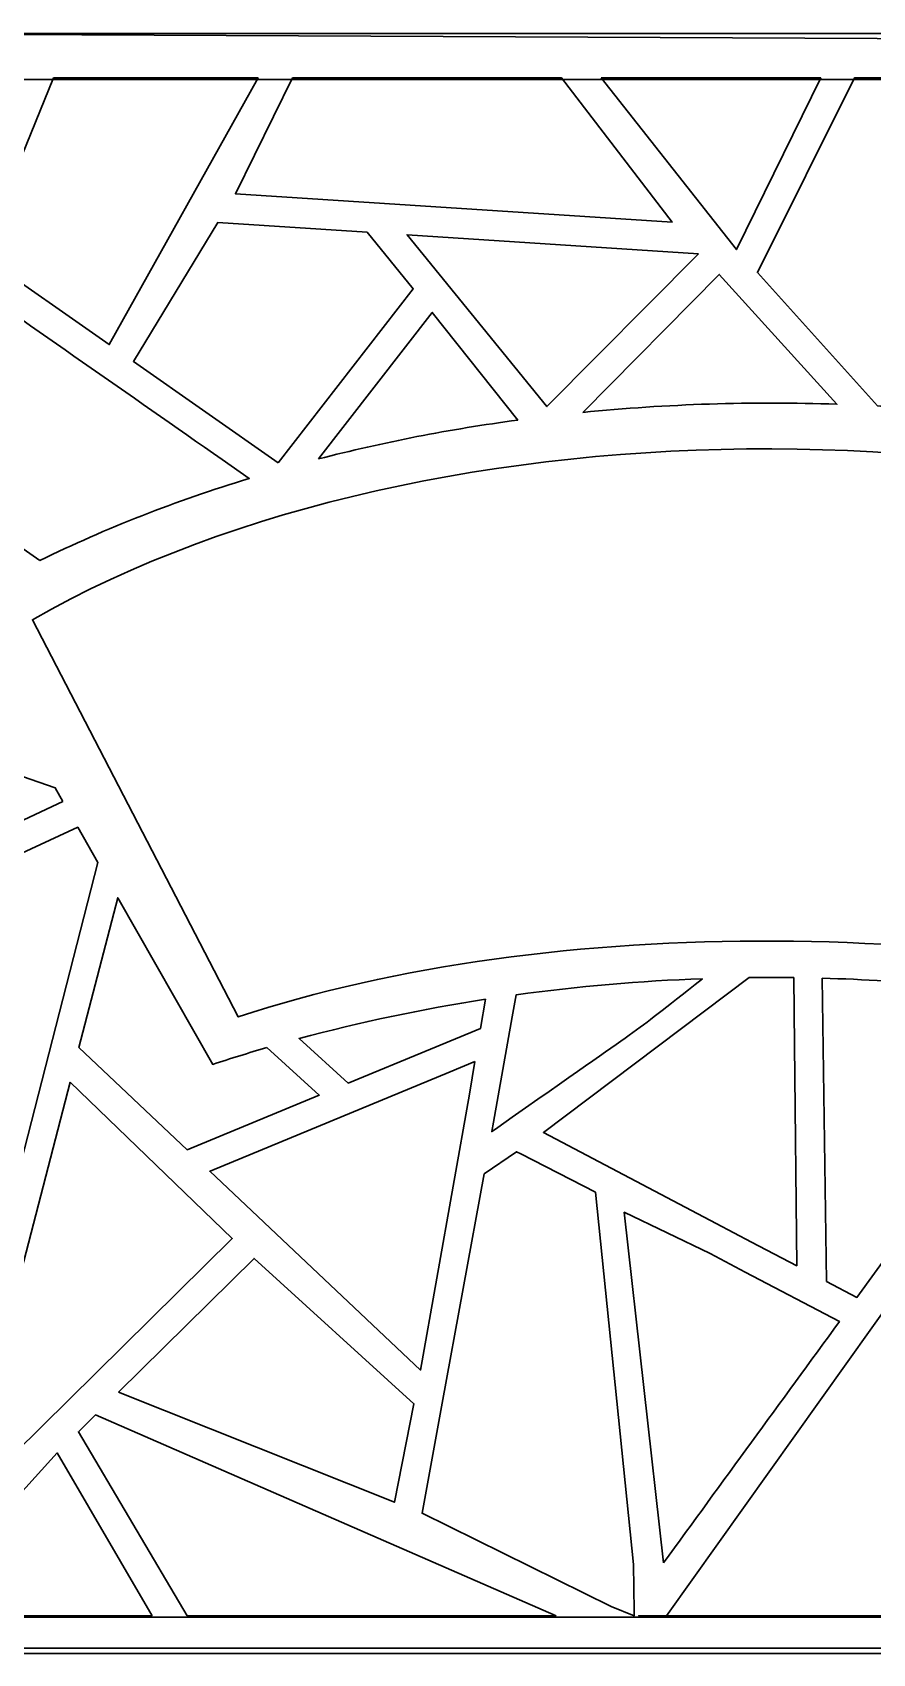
# Model space of a CAD drawing. Header units: centimetres. Extents: x -27 to -9, y -0.6 to 9.
# Drawn here: x -15.77 to -13.397, y -0.599 to 3.98 of the extents above; entities that cross this region are included whole.
import ezdxf

# ---------------------------------------------------------------- set-up
doc = ezdxf.new("R2010")
doc.units = ezdxf.units.CM
doc.header["$MEASUREMENT"] = 0
doc.layers.add('layer 1', color=7, linetype='Continuous')

msp = doc.modelspace()

# ---------------------------------------------------------------- linework, layer by layer
at = {"layer": 'layer 1', "color": 250, "lineweight": 30}
for points, knots in [([(-18.37453, 3.9762), (-18.37453, 3.9762), (-8.9959, 3.9762), (-8.9959, 3.9762), (-8.9959, 3.9762), (-8.9959, 3.9762), (-8.9959, -0.59923), (-8.9959, -0.59923), (-8.9959, -0.59923), (-8.9959, -0.59923), (-18.37453, -0.59923), (-18.37453, -0.59923), (-18.37453, -0.59923), (-18.37453, -0.59923), (-18.37453, 3.9762), (-18.37453, 3.9762)], [0, 0, 0, 0, 0.2, 0.2, 0.2, 0.2, 0.4, 0.4, 0.4, 0.4, 0.6, 0.6, 0.6, 0.6, 1, 1, 1, 1]), ([(-14.23947, -0.58436), (-14.23947, -0.58436), (-13.23503, -0.58436), (-13.23503, -0.58436), (-13.23503, -0.58436), (-13.23503, -0.58436), (-14.23947, -0.58436), (-14.23947, -0.58436), (-14.23947, -0.58436), (-14.23947, -0.58436), (-17.0617, -0.58436), (-17.0617, -0.58436), (-17.0617, -0.58436), (-17.0617, -0.58436), (-17.0617, 3.97959), (-17.0617, 3.97959), (-17.0617, 3.97959), (-17.0617, 3.97959), (-10.32105, 3.94799), (-10.32105, 3.94799), (-10.32105, 3.94799), (-10.32105, 3.94799), (-10.32105, 3.94259), (-10.32105, 3.94259), (-10.32105, 3.94259), (-10.32105, 3.94259), (-10.32105, -0.58436), (-10.32105, -0.58436), (-10.32105, -0.58436), (-10.32105, -0.58436), (-13.23464, -0.58436), (-13.23464, -0.58436), (-13.23464, -0.58436), (-13.23464, -0.58436), (-14.23947, -0.58436), (-14.23947, -0.58436)], [0, 0, 0, 0, 0.1, 0.1, 0.1, 0.1, 0.2, 0.2, 0.2, 0.2, 0.3, 0.3, 0.3, 0.3, 0.4, 0.4, 0.4, 0.4, 0.5, 0.5, 0.5, 0.5, 0.6, 0.6, 0.6, 0.6, 0.7, 0.7, 0.7, 0.7, 0.8, 0.8, 0.8, 0.8, 1, 1, 1, 1]), ([(-18.25833, 3.84628), (-18.25833, 3.84628), (-9.11209, 3.84628), (-9.11209, 3.84628), (-9.11209, 3.84628), (-9.11209, 3.84628), (-9.11209, -0.49676), (-9.11209, -0.49676), (-9.11209, -0.49676), (-9.11209, -0.49676), (-18.25833, -0.49676), (-18.25833, -0.49676), (-18.25833, -0.49676), (-18.25833, -0.49676), (-18.25833, 3.84628), (-18.25833, 3.84628)], [0, 0, 0, 0, 0.2, 0.2, 0.2, 0.2, 0.4, 0.4, 0.4, 0.4, 0.6, 0.6, 0.6, 0.6, 1, 1, 1, 1]), ([(-15.71115, 3.851), (-15.71115, 3.851), (-15.13299, 3.851), (-15.13299, 3.851), (-15.13299, 3.851), (-15.13299, 3.851), (-15.55342, 3.09779), (-15.55342, 3.09779), (-15.55342, 3.09779), (-15.55342, 3.09779), (-15.91486, 3.35016), (-15.91486, 3.35016), (-15.91486, 3.35016), (-15.91486, 3.35016), (-15.71115, 3.851), (-15.71115, 3.851)], [0, 0, 0, 0, 0.2, 0.2, 0.2, 0.2, 0.4, 0.4, 0.4, 0.4, 0.6, 0.6, 0.6, 0.6, 1, 1, 1, 1]), ([(-15.03585, 3.851), (-15.03585, 3.851), (-14.27587, 3.851), (-14.27587, 3.851), (-14.27587, 3.851), (-14.27587, 3.851), (-13.96345, 3.44336), (-13.96345, 3.44336), (-13.96345, 3.44336), (-13.96345, 3.44336), (-15.19716, 3.52386), (-15.19716, 3.52386), (-15.19716, 3.52386), (-15.19716, 3.52386), (-15.03585, 3.851), (-15.03585, 3.851)], [0, 0, 0, 0, 0.2, 0.2, 0.2, 0.2, 0.4, 0.4, 0.4, 0.4, 0.6, 0.6, 0.6, 0.6, 1, 1, 1, 1]), ([(-14.16419, 3.851), (-14.16419, 3.851), (-13.54368, 3.851), (-13.54368, 3.851), (-13.54368, 3.851), (-13.54368, 3.851), (-13.78147, 3.3663), (-13.78147, 3.3663), (-13.78147, 3.3663), (-13.78147, 3.3663), (-14.16419, 3.851), (-14.16419, 3.851)], [0, 0, 0, 0, 0.25, 0.25, 0.25, 0.25, 0.5, 0.5, 0.5, 0.5, 1, 1, 1, 1]), ([(-13.38311, 2.92475), (-13.36029, 2.92351), (-13.34705, 2.92208), (-13.32427, 2.92055), (-13.32427, 2.92055), (-13.32427, 2.92055), (-12.91319, 3.851), (-12.91319, 3.851), (-12.91319, 3.851), (-12.91319, 3.851), (-13.44854, 3.851), (-13.44854, 3.851), (-13.44854, 3.851), (-13.44854, 3.851), (-13.72279, 3.30147), (-13.72279, 3.30147), (-13.72279, 3.30147), (-13.72279, 3.30147), (-13.38311, 2.92475), (-13.38311, 2.92475)], [0, 0, 0, 0, 0.1666667, 0.1666667, 0.1666667, 0.1666667, 0.3333333, 0.3333333, 0.3333333, 0.3333333, 0.5, 0.5, 0.5, 0.5, 0.6666667, 0.6666667, 0.6666667, 0.6666667, 1, 1, 1, 1]), ([(-15.07585, 2.76431), (-15.07585, 2.76431), (-14.69465, 3.25514), (-14.69465, 3.25514), (-14.69465, 3.25514), (-14.69465, 3.25514), (-14.82513, 3.4156), (-14.82513, 3.4156), (-14.82513, 3.4156), (-14.82513, 3.4156), (-15.24629, 3.44309), (-15.24629, 3.44309), (-15.24629, 3.44309), (-15.24629, 3.44309), (-15.48524, 3.05017), (-15.48524, 3.05017), (-15.48524, 3.05017), (-15.48524, 3.05017), (-15.07585, 2.76431), (-15.07585, 2.76431)], [0, 0, 0, 0, 0.1666667, 0.1666667, 0.1666667, 0.1666667, 0.3333333, 0.3333333, 0.3333333, 0.3333333, 0.5, 0.5, 0.5, 0.5, 0.6666667, 0.6666667, 0.6666667, 0.6666667, 1, 1, 1, 1]), ([(-13.88864, 3.35442), (-13.88864, 3.35442), (-14.71196, 3.40822), (-14.71196, 3.40822), (-14.71196, 3.40822), (-14.71196, 3.40822), (-14.31706, 2.92261), (-14.31706, 2.92261), (-14.31706, 2.92261), (-14.31706, 2.92261), (-13.88864, 3.35442), (-13.88864, 3.35442)], [0, 0, 0, 0, 0.25, 0.25, 0.25, 0.25, 0.5, 0.5, 0.5, 0.5, 1, 1, 1, 1]), ([(-15.74914, 2.48801), (-15.56279, 2.57944), (-15.36448, 2.65667), (-15.15801, 2.7199), (-15.15801, 2.7199), (-15.43078, 2.91036), (-15.68075, 3.08491), (-15.95053, 3.27329), (-15.95053, 3.27329), (-15.95053, 3.27329), (-16.17638, 2.78664), (-16.17638, 2.78664), (-16.17638, 2.78664), (-16.17638, 2.78664), (-15.94797, 2.6262), (-15.94797, 2.6262), (-15.94797, 2.6262), (-15.94797, 2.6262), (-15.94797, 2.6262), (-15.94797, 2.6262), (-15.94797, 2.6262), (-15.94797, 2.6262), (-15.94797, 2.6262), (-15.94797, 2.6262), (-15.94797, 2.6262), (-15.94797, 2.6262), (-15.94797, 2.6262), (-15.94797, 2.6262), (-15.94797, 2.6262), (-15.94797, 2.6262), (-15.74914, 2.48801), (-15.74914, 2.48801)], [0, 0, 0, 0, 0.1111111, 0.1111111, 0.1111111, 0.1111111, 0.2222222, 0.2222222, 0.2222222, 0.2222222, 0.3333333, 0.3333333, 0.3333333, 0.3333333, 0.4444444, 0.4444444, 0.4444444, 0.4444444, 0.5555556, 0.5555556, 0.5555556, 0.5555556, 0.6666667, 0.6666667, 0.6666667, 0.6666667, 0.7777778, 0.7777778, 0.7777778, 0.7777778, 1, 1, 1, 1]), ([(-14.21595, 2.90644), (-13.97852, 2.93015), (-13.73781, 2.93776), (-13.49826, 2.92943), (-13.49826, 2.92943), (-13.49826, 2.92943), (-13.83029, 3.29625), (-13.83029, 3.29625), (-13.83029, 3.29625), (-13.83029, 3.29625), (-14.21595, 2.90644), (-14.21595, 2.90644)], [0, 0, 0, 0, 0.25, 0.25, 0.25, 0.25, 0.5, 0.5, 0.5, 0.5, 1, 1, 1, 1]), ([(-14.96227, 2.77504), (-14.77926, 2.82219), (-14.59097, 2.85877), (-14.39972, 2.88477), (-14.39972, 2.88477), (-14.39972, 2.88477), (-14.64081, 3.18894), (-14.64081, 3.18894), (-14.64081, 3.18894), (-14.64081, 3.18894), (-14.96227, 2.77504), (-14.96227, 2.77504)], [0, 0, 0, 0, 0.25, 0.25, 0.25, 0.25, 0.5, 0.5, 0.5, 0.5, 1, 1, 1, 1]), ([(-11.59455, 2.31123), (-11.59455, 2.31123), (-12.16333, 1.19264), (-12.16333, 1.19264), (-12.16333, 1.19264), (-13.0306, 1.47878), (-14.30734, 1.49253), (-15.18914, 1.19897), (-15.18914, 1.19897), (-15.18914, 1.19897), (-15.77024, 2.32064), (-15.77024, 2.32064), (-15.77024, 2.32064), (-14.63962, 2.97016), (-12.72382, 2.96146), (-11.59455, 2.31123)], [0, 0, 0, 0, 0.2, 0.2, 0.2, 0.2, 0.4, 0.4, 0.4, 0.4, 0.6, 0.6, 0.6, 0.6, 1, 1, 1, 1]), ([(-15.68412, 1.80759), (-15.68412, 1.80759), (-15.70582, 1.84568), (-15.70582, 1.84568), (-15.70582, 1.84568), (-15.70582, 1.84568), (-16.30148, 2.05227), (-16.30148, 2.05227), (-16.30148, 2.05227), (-16.30148, 2.05227), (-16.62796, 1.75102), (-16.62796, 1.75102), (-16.62796, 1.75102), (-16.62796, 1.75102), (-16.41021, 1.46701), (-16.41021, 1.46701), (-16.41021, 1.46701), (-16.41021, 1.46701), (-15.68412, 1.80759), (-15.68412, 1.80759)], [0, 0, 0, 0, 0.1666667, 0.1666667, 0.1666667, 0.1666667, 0.3333333, 0.3333333, 0.3333333, 0.3333333, 0.5, 0.5, 0.5, 0.5, 0.6666667, 0.6666667, 0.6666667, 0.6666667, 1, 1, 1, 1]), ([(-15.58566, 1.63475), (-15.58566, 1.63475), (-15.64245, 1.73444), (-15.64245, 1.73444), (-15.64245, 1.73444), (-15.64245, 1.73444), (-16.15559, 1.49684), (-16.15559, 1.49684), (-16.15559, 1.49684), (-16.15559, 1.49684), (-16.15251, 0.64849), (-16.15251, 0.64849), (-16.15251, 0.64849), (-16.15251, 0.64849), (-15.8729, 0.51732), (-15.8729, 0.51732), (-15.8729, 0.51732), (-15.8729, 0.51732), (-15.58566, 1.63475), (-15.58566, 1.63475)], [0, 0, 0, 0, 0.1666667, 0.1666667, 0.1666667, 0.1666667, 0.3333333, 0.3333333, 0.3333333, 0.3333333, 0.5, 0.5, 0.5, 0.5, 0.6666667, 0.6666667, 0.6666667, 0.6666667, 1, 1, 1, 1]), ([(-15.10813, 1.11233), (-15.15953, 1.09737), (-15.21052, 1.08159), (-15.26104, 1.06492), (-15.26104, 1.06492), (-15.26104, 1.06492), (-15.52926, 1.53575), (-15.52926, 1.53575), (-15.52926, 1.53575), (-15.52926, 1.53575), (-15.63874, 1.11278), (-15.63874, 1.11278), (-15.63874, 1.11278), (-15.63874, 1.11278), (-15.33277, 0.82383), (-15.33277, 0.82383), (-15.33277, 0.82383), (-15.33277, 0.82383), (-14.96007, 0.97809), (-14.96007, 0.97809), (-14.96007, 0.97809), (-14.96007, 0.97809), (-15.10813, 1.11233), (-15.10813, 1.11233)], [0, 0, 0, 0, 0.1428571, 0.1428571, 0.1428571, 0.1428571, 0.2857143, 0.2857143, 0.2857143, 0.2857143, 0.4285714, 0.4285714, 0.4285714, 0.4285714, 0.5714286, 0.5714286, 0.5714286, 0.5714286, 0.7142857, 0.7142857, 0.7142857, 0.7142857, 1, 1, 1, 1]), ([(-13.8776, 1.30684), (-14.05411, 1.30048), (-14.23005, 1.28534), (-14.40389, 1.26146), (-14.40389, 1.26146), (-14.40389, 1.26146), (-14.41489, 1.19957), (-14.41489, 1.19957), (-14.41489, 1.19957), (-14.41489, 1.19957), (-14.46795, 0.90129), (-14.46795, 0.90129), (-14.46795, 0.90129), (-14.46795, 0.90129), (-14.47275, 0.87506), (-14.47275, 0.87506), (-14.47275, 0.87506), (-14.46699, 0.87912), (-14.46132, 0.88312), (-14.45574, 0.88705), (-14.45574, 0.88705), (-14.00516, 1.20461), (-14.11066, 1.12313), (-13.8776, 1.30684)], [0, 0, 0, 0, 0.1428571, 0.1428571, 0.1428571, 0.1428571, 0.2857143, 0.2857143, 0.2857143, 0.2857143, 0.4285714, 0.4285714, 0.4285714, 0.4285714, 0.5714286, 0.5714286, 0.5714286, 0.5714286, 0.7142857, 0.7142857, 0.7142857, 0.7142857, 1, 1, 1, 1]), ([(-13.61938, 1.30989), (-13.66172, 1.3104), (-13.70406, 1.31044), (-13.74639, 1.30995), (-13.74639, 1.30995), (-13.74639, 1.30995), (-14.32687, 0.87244), (-14.32687, 0.87244), (-14.32687, 0.87244), (-14.32687, 0.87244), (-13.83887, 0.61568), (-13.83887, 0.61568), (-13.83887, 0.61568), (-13.83887, 0.61568), (-13.73888, 0.56307), (-13.73888, 0.56307), (-13.73888, 0.56307), (-13.73888, 0.56307), (-13.6115, 0.49604), (-13.6115, 0.49604), (-13.6115, 0.49604), (-13.6115, 0.49604), (-13.61753, 1.119), (-13.61753, 1.119), (-13.61753, 1.119), (-13.61753, 1.119), (-13.61753, 1.119), (-13.61753, 1.119), (-13.61753, 1.119), (-13.61753, 1.119), (-13.61938, 1.30989), (-13.61938, 1.30989)], [0, 0, 0, 0, 0.1111111, 0.1111111, 0.1111111, 0.1111111, 0.2222222, 0.2222222, 0.2222222, 0.2222222, 0.3333333, 0.3333333, 0.3333333, 0.3333333, 0.4444444, 0.4444444, 0.4444444, 0.4444444, 0.5555556, 0.5555556, 0.5555556, 0.5555556, 0.6666667, 0.6666667, 0.6666667, 0.6666667, 0.7777778, 0.7777778, 0.7777778, 0.7777778, 1, 1, 1, 1]), ([(-12.8358, 1.24181), (-13.06715, 1.2797), (-13.30296, 1.30188), (-13.53953, 1.30833), (-13.53953, 1.30833), (-13.53953, 1.30833), (-13.52736, 0.45177), (-13.52736, 0.45177), (-13.52736, 0.45177), (-13.52736, 0.45177), (-13.44138, 0.40654), (-13.44138, 0.40654), (-13.44138, 0.40654), (-13.44138, 0.40654), (-12.8358, 1.24181), (-12.8358, 1.24181)], [0, 0, 0, 0, 0.2, 0.2, 0.2, 0.2, 0.4, 0.4, 0.4, 0.4, 0.6, 0.6, 0.6, 0.6, 1, 1, 1, 1]), ([(-14.49077, 1.24881), (-14.66926, 1.22117), (-14.84522, 1.18417), (-15.01699, 1.13789), (-15.01699, 1.13789), (-15.01699, 1.13789), (-14.87813, 1.01201), (-14.87813, 1.01201), (-14.87813, 1.01201), (-14.87813, 1.01201), (-14.64555, 1.10827), (-14.64555, 1.10827), (-14.64555, 1.10827), (-14.64555, 1.10827), (-14.50467, 1.16658), (-14.50467, 1.16658), (-14.50467, 1.16658), (-14.50467, 1.16658), (-14.49077, 1.24881), (-14.49077, 1.24881)], [0, 0, 0, 0, 0.1666667, 0.1666667, 0.1666667, 0.1666667, 0.3333333, 0.3333333, 0.3333333, 0.3333333, 0.5, 0.5, 0.5, 0.5, 0.6666667, 0.6666667, 0.6666667, 0.6666667, 1, 1, 1, 1]), ([(-14.52051, 1.07291), (-14.52051, 1.07291), (-14.52054, 1.07274), (-14.52054, 1.07274), (-14.52054, 1.07274), (-14.52054, 1.07274), (-14.5361, 0.98071), (-14.5361, 0.98071), (-14.5361, 0.98071), (-14.5361, 0.98071), (-14.67387, 0.2016), (-14.67387, 0.2016), (-14.67387, 0.2016), (-14.67387, 0.2016), (-15.26964, 0.76284), (-15.26964, 0.76284), (-15.26964, 0.76284), (-15.26964, 0.76284), (-15.26863, 0.76326), (-15.26863, 0.76326), (-15.26863, 0.76326), (-15.26863, 0.76326), (-14.59039, 1.04399), (-14.59039, 1.04399), (-14.59039, 1.04399), (-14.59039, 1.04399), (-14.52051, 1.07291), (-14.52051, 1.07291)], [0, 0, 0, 0, 0.125, 0.125, 0.125, 0.125, 0.25, 0.25, 0.25, 0.25, 0.375, 0.375, 0.375, 0.375, 0.5, 0.5, 0.5, 0.5, 0.625, 0.625, 0.625, 0.625, 0.75, 0.75, 0.75, 0.75, 1, 1, 1, 1]), ([(-15.6641, 1.01481), (-15.6641, 1.01481), (-15.20584, 0.57323), (-15.20584, 0.57323), (-15.20584, 0.57323), (-15.20584, 0.57323), (-15.97494, -0.18606), (-15.97494, -0.18606), (-15.97494, -0.18606), (-15.97494, -0.18606), (-15.6641, 1.01481), (-15.6641, 1.01481)], [0, 0, 0, 0, 0.25, 0.25, 0.25, 0.25, 0.5, 0.5, 0.5, 0.5, 1, 1, 1, 1]), ([(-14.4945, 0.75609), (-14.4945, 0.75609), (-14.40273, 0.81792), (-14.40273, 0.81792), (-14.40273, 0.81792), (-14.40273, 0.81792), (-14.39122, 0.81186), (-14.39122, 0.81186), (-14.39122, 0.81186), (-14.39122, 0.81186), (-14.39122, 0.81186), (-14.39122, 0.81186), (-14.39122, 0.81186), (-14.39122, 0.81186), (-14.17967, 0.70386), (-14.17967, 0.70386), (-14.17967, 0.70386), (-14.17967, 0.70386), (-14.07304, -0.34731), (-14.07304, -0.34731), (-14.07304, -0.34731), (-14.07304, -0.34731), (-14.07101, -0.47926), (-14.07101, -0.47926), (-14.07101, -0.47926), (-14.07101, -0.47926), (-14.07069, -0.4922), (-14.07069, -0.4922), (-14.07069, -0.4922), (-14.07069, -0.4922), (-14.1353, -0.46621), (-14.1353, -0.46621), (-14.1353, -0.46621), (-14.1353, -0.46621), (-14.66985, -0.20286), (-14.66985, -0.20286), (-14.66985, -0.20286), (-14.66985, -0.20286), (-14.61298, 0.10816), (-14.61298, 0.10816), (-14.61298, 0.10816), (-14.61298, 0.10816), (-14.4945, 0.75609), (-14.4945, 0.75609)], [0, 0, 0, 0, 0.0833333, 0.0833333, 0.0833333, 0.0833333, 0.1666667, 0.1666667, 0.1666667, 0.1666667, 0.25, 0.25, 0.25, 0.25, 0.3333333, 0.3333333, 0.3333333, 0.3333333, 0.4166667, 0.4166667, 0.4166667, 0.4166667, 0.5, 0.5, 0.5, 0.5, 0.5833333, 0.5833333, 0.5833333, 0.5833333, 0.6666667, 0.6666667, 0.6666667, 0.6666667, 0.75, 0.75, 0.75, 0.75, 0.8333333, 0.8333333, 0.8333333, 0.8333333, 1, 1, 1, 1]), ([(-13.98774, -0.34283), (-13.8222, -0.11579), (-13.65668, 0.11125), (-13.49115, 0.33829), (-13.49115, 0.33829), (-13.49115, 0.33829), (-13.75737, 0.47836), (-13.75737, 0.47836), (-13.75737, 0.47836), (-13.75737, 0.47836), (-13.85647, 0.5305), (-13.85647, 0.5305), (-13.85647, 0.5305), (-13.85647, 0.5305), (-14.09878, 0.64746), (-14.09878, 0.64746), (-14.09878, 0.64746), (-14.09878, 0.64746), (-13.98774, -0.34283), (-13.98774, -0.34283)], [0, 0, 0, 0, 0.1666667, 0.1666667, 0.1666667, 0.1666667, 0.3333333, 0.3333333, 0.3333333, 0.3333333, 0.5, 0.5, 0.5, 0.5, 0.6666667, 0.6666667, 0.6666667, 0.6666667, 1, 1, 1, 1]), ([(-15.52706, 0.1391), (-15.52706, 0.1391), (-14.74802, -0.17167), (-14.74802, -0.17167), (-14.74802, -0.17167), (-14.74802, -0.17167), (-14.69282, 0.10617), (-14.69282, 0.10617), (-14.69282, 0.10617), (-14.69282, 0.10617), (-15.14418, 0.51709), (-15.14418, 0.51709), (-15.14418, 0.51709), (-15.14418, 0.51709), (-15.52706, 0.1391), (-15.52706, 0.1391)], [0, 0, 0, 0, 0.2, 0.2, 0.2, 0.2, 0.4, 0.4, 0.4, 0.4, 0.6, 0.6, 0.6, 0.6, 1, 1, 1, 1]), ([(-13.97927, -0.49234), (-13.97927, -0.49234), (-14.05786, -0.49234), (-14.05786, -0.49234), (-14.05786, -0.49234), (-14.05786, -0.49234), (-13.95871, -0.49234), (-13.95871, -0.49234), (-13.95871, -0.49234), (-13.95871, -0.49234), (-13.34694, -0.49234), (-13.34694, -0.49234), (-13.34694, -0.49234), (-13.34694, -0.49234), (-13.32942, -0.4739), (-13.32942, -0.4739), (-13.32942, -0.4739), (-13.32942, -0.4739), (-13.1904, -0.27933), (-13.1904, -0.27933), (-13.1904, -0.27933), (-13.1904, -0.27933), (-13.25473, 0.52455), (-13.25473, 0.52455), (-13.25473, 0.52455), (-13.25473, 0.52455), (-13.97927, -0.49234), (-13.97927, -0.49234)], [0, 0, 0, 0, 0.125, 0.125, 0.125, 0.125, 0.25, 0.25, 0.25, 0.25, 0.375, 0.375, 0.375, 0.375, 0.5, 0.5, 0.5, 0.5, 0.625, 0.625, 0.625, 0.625, 0.75, 0.75, 0.75, 0.75, 1, 1, 1, 1]), ([(-14.29097, -0.49234), (-14.29097, -0.49234), (-15.33318, -0.49234), (-15.33318, -0.49234), (-15.33318, -0.49234), (-15.33318, -0.49234), (-15.6404, 0.0272), (-15.6404, 0.0272), (-15.6404, 0.0272), (-15.6404, 0.0272), (-15.59203, 0.07495), (-15.59203, 0.07495), (-15.59203, 0.07495), (-15.59203, 0.07495), (-14.29097, -0.49234), (-14.29097, -0.49234)], [0, 0, 0, 0, 0.2, 0.2, 0.2, 0.2, 0.4, 0.4, 0.4, 0.4, 0.6, 0.6, 0.6, 0.6, 1, 1, 1, 1]), ([(-15.43229, -0.49234), (-15.43229, -0.49234), (-16.11776, -0.49234), (-16.11776, -0.49234), (-16.11776, -0.49234), (-16.11776, -0.49234), (-15.7007, -0.03233), (-15.7007, -0.03233), (-15.7007, -0.03233), (-15.7007, -0.03233), (-15.43229, -0.49234), (-15.43229, -0.49234)], [0, 0, 0, 0, 0.25, 0.25, 0.25, 0.25, 0.5, 0.5, 0.5, 0.5, 1, 1, 1, 1])]:
    msp.add_open_spline(points, degree=3, knots=knots, dxfattribs=at)

doc.saveas('drawing.dxf')
